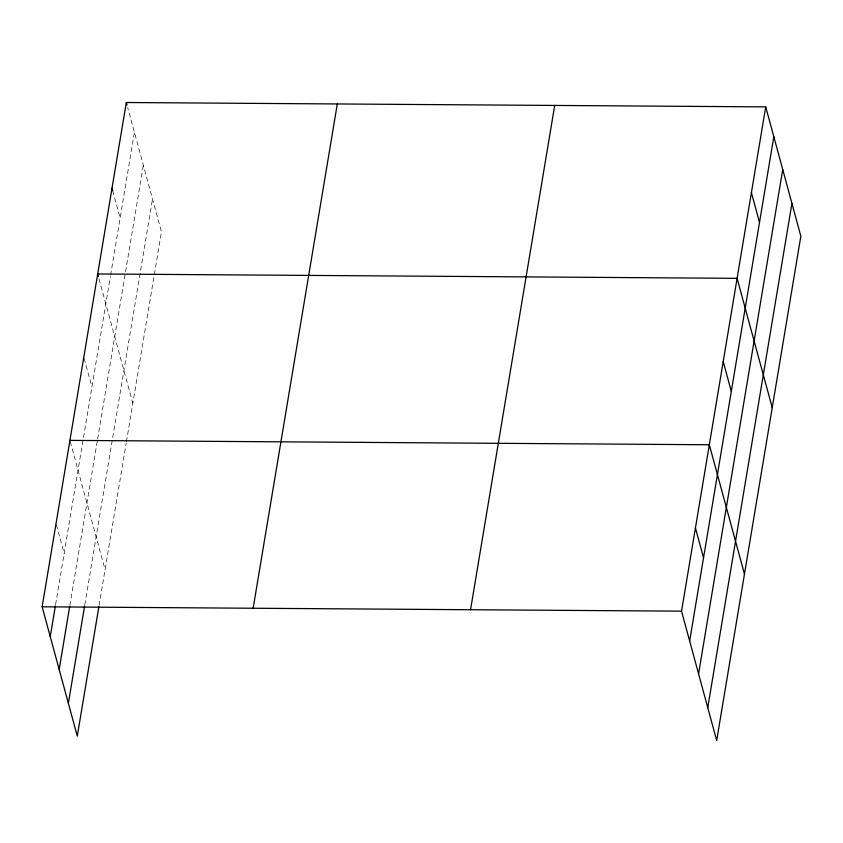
<?xml version="1.0" encoding="UTF-8"?>
<svg xmlns="http://www.w3.org/2000/svg" width="843" height="843" viewBox="0 0 843 843"><rect width="100%" height="100%" fill="white"/><g stroke="black" fill="none" stroke-linecap="round" stroke-linejoin="round"><path stroke-width="0.63" stroke-dasharray="4.21 3.16" d="M55.596 604.631L110.359 276.525M110.581 275.229L134.427 132.34M69.864 605.464L97.419 440.32M97.63 439.045L143.342 165.175M84.816 604.726L152.53 199.001M99.074 605.548L126.218 442.975M126.429 441.69L161.456 231.836L127.672 107.483M112.688 190.729L120.117 218.074M99.052 278.938L132.836 403.291M84.152 358.423L91.919 387.011M70.264 441.627L105.059 569.71M56.376 524.841L64.142 553.43"/><path stroke-width="1.26" d="M98.863 606.834L77.282 736.118L42.15 606.802L126.313 102.509L765.718 106.882L800.85 236.198L716.687 740.491L681.544 611.164L765.718 106.882M50.253 636.634L55.385 605.917M59.179 669.468L69.642 606.739M68.367 703.294L84.606 606.001M253.153 608.246L337.316 103.952M470.542 609.731L554.715 105.438M689.648 641.007L773.821 136.714M698.573 673.831L782.736 169.548M707.762 707.656L791.935 203.374M69.927 440.383L709.321 444.756L744.453 574.072M42.15 606.802L681.544 611.164M751.408 192.604L759.511 222.447M772.23 407.654L737.098 278.338L97.704 273.964L98.378 276.451M723.21 361.542L731.313 391.384M695.433 527.96L703.536 557.792M126.313 102.509L126.998 104.996M112.014 188.242L112.688 190.729"/></g></svg>
